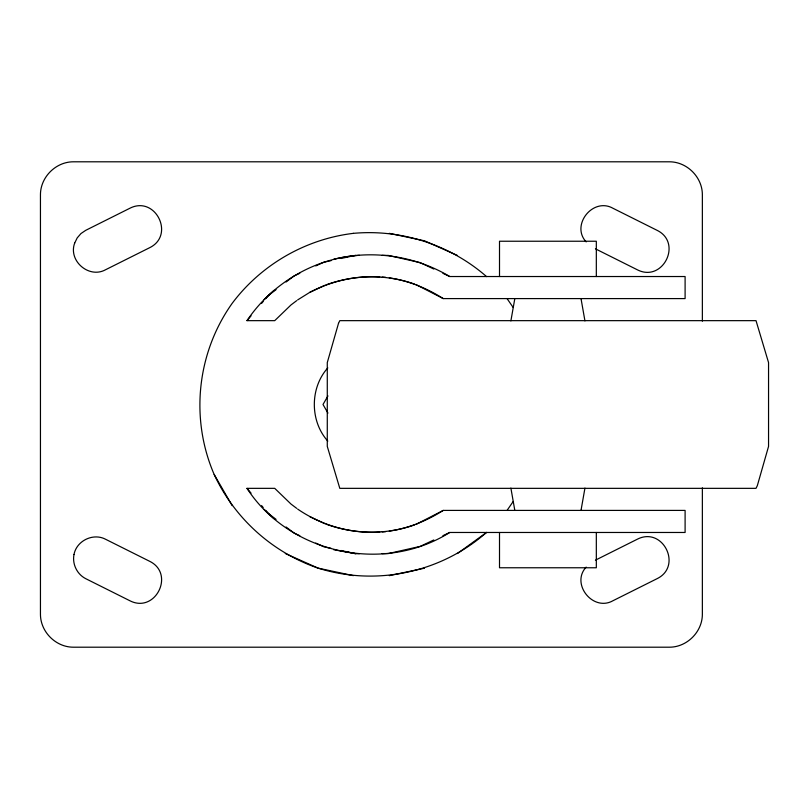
<?xml version="1.0" encoding="UTF-8"?>
<svg xmlns="http://www.w3.org/2000/svg" width="809" height="809" viewBox="0 0 809 809"><rect width="100%" height="100%" fill="white"/><g stroke="black" fill="none" stroke-linecap="round" stroke-linejoin="round"><path stroke-width="1.21" d="M510.883 320.91L514.817 298.592M581.014 510.408L584.947 488.09M327.958 395.904L323.003 404.5L327.958 413.096M513.169 501.529L507.051 510.408M296.691 300.645L291.007 304.932L274.726 320.657L246.988 320.657C271.996 283.383 314.519 258.101 359.408 255.31M327.807 367.893C309.837 387.865 309.837 421.135 327.807 441.107M246.988 320.657L251.043 315.864M261.59 303.395L263.208 301.474M265.645 298.592L268.082 295.72L276.071 289.632M586.171 567.109C570.497 583.845 593.007 612.009 612.939 600.743L657.07 578.678C682.816 566.128 662.824 526.143 637.33 539.209L595.414 560.172M264.118 299.623L274.039 290.35M286.073 282.017L294.072 275.93L299.775 273.3M457.449 553.538L486.563 532.393M486.472 532.474C440.794 572.691 376.306 586.373 318.22 568.171C272.512 552.577 234.479 518.336 214.183 474.499C189.994 418.597 196.89 352.987 232.173 303.345C261.135 264.685 305.458 239.09 353.412 233.346M442.907 535.679L449.723 532.474L685.102 532.474L685.102 510.408L443.241 510.408C426.879 520.804 408.525 528.358 389.271 531.098M297.641 299.927L309.817 292.332L324.864 285.294M449.723 532.474C383.618 574.168 289.43 553.811 246.988 488.343L274.726 488.343L291.007 504.068L296.691 508.355M415.755 524.535L443.241 510.408M433.806 539.967L420.174 546.388L388.31 553.578L382.03 553.599M315.743 265.928L323.731 262.247L331.093 260.64M309.817 292.332C331.316 281.148 355.586 275.404 379.836 276.921M325.997 284.879C354.362 274.575 386.035 273.988 414.552 284.111M414.552 524.889C386.035 535.012 354.362 534.425 325.997 524.121M340.913 258.506L355.647 255.3M389.311 575.664L424.492 568.201M333.763 259.264C372.838 249.627 415.209 255.786 449.723 276.526L685.102 276.526L685.102 298.592L443.241 298.592L415.755 284.465M379.836 532.079C350.853 533.829 321.547 525.516 297.641 509.073M382.172 531.918L385.691 531.665M333.763 549.736L355.647 553.7L359.408 553.69M353.341 233.356C401.476 228.977 450.178 244.793 486.563 276.607M382.03 255.401L388.31 255.422L420.174 262.612L433.806 269.033M382.172 277.082L385.691 277.335M389.271 277.902C408.525 280.642 426.879 288.196 443.241 298.592M389.392 233.346L424.583 240.829L457.449 255.462M353.341 575.644L318.159 568.151L285.314 553.518M331.093 548.36L323.731 546.753L315.743 543.072M340.913 550.494L355.647 553.7M299.775 535.7L294.072 533.07L286.073 526.983M309.817 516.668L324.864 523.706M442.907 273.321L449.723 276.526M595.414 248.828L637.33 269.791C662.824 282.857 682.816 242.872 657.07 230.322L612.939 208.257C593.007 196.992 570.497 225.155 586.171 241.891M276.071 519.368L268.082 513.28L265.645 510.408M264.118 509.377L274.039 518.65M246.988 488.343L251.043 493.136M261.59 505.605L263.208 507.526M507.051 298.592L513.169 307.471M214.183 474.478L232.153 505.635M581.014 298.592L584.947 320.91M510.883 488.09L514.817 510.408M702.364 321.163L702.364 194.898C702.475 177.181 686.972 161.689 669.265 161.8L73.548 161.8C55.831 161.689 40.339 177.181 40.45 194.898L40.45 614.102C40.339 631.819 55.831 647.311 73.548 647.2L669.265 647.2C686.972 647.311 702.475 631.819 702.364 614.102L702.364 487.837M596.324 276.526L596.324 241.234L499.507 241.234L499.507 276.526M596.324 532.474L596.324 567.766L499.507 567.766L499.507 532.474M73.993 554.519C72.092 564.085 77.047 574.269 85.744 578.678L129.865 600.743C155.358 613.819 175.361 573.824 149.604 561.274L105.473 539.209C93.096 532.726 76.542 540.776 73.993 554.519M74.681 243.074C68.007 260.731 88.939 278.893 105.473 269.791L149.604 247.726C175.361 235.176 155.358 195.181 129.865 208.257L85.744 230.322L80.971 233.548L77.199 237.897L74.681 243.074M338.496 323.367L327.281 362.584L327.281 446.416L339.8 488.343L756.021 488.343L757.335 485.633L768.55 446.416L768.55 362.584L756.021 320.657L339.8 320.657L338.496 323.367"/></g></svg>
